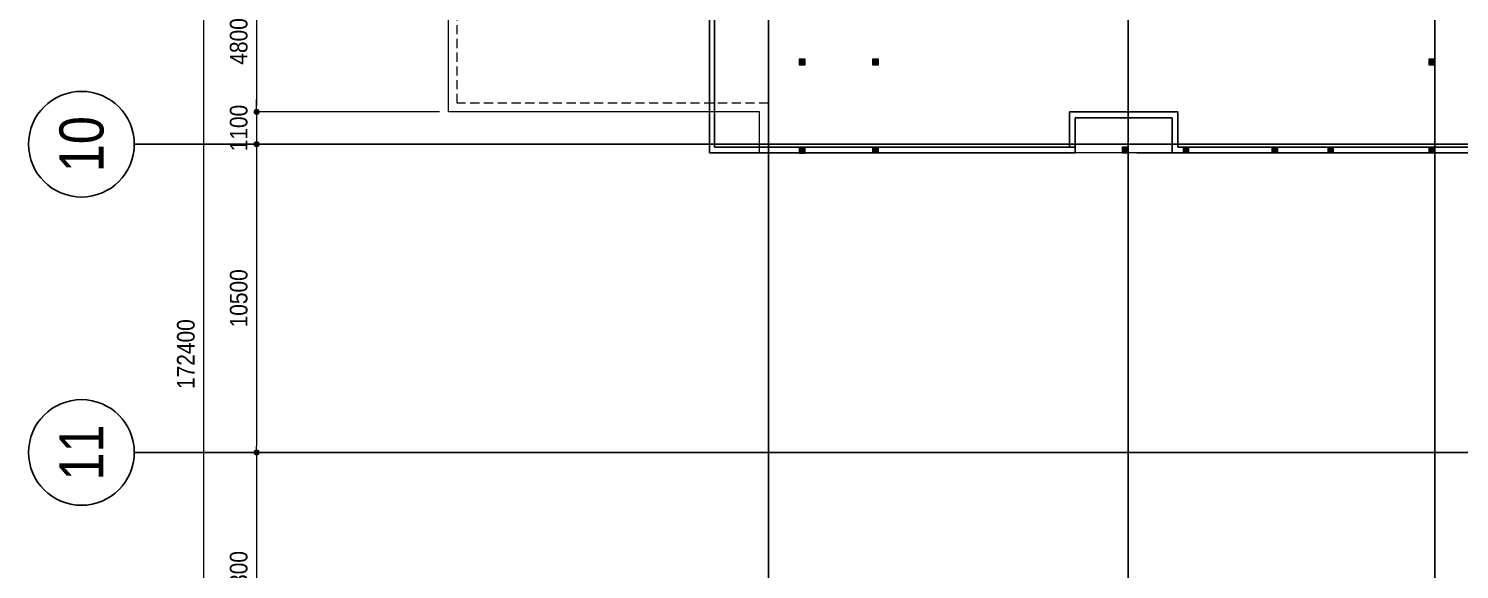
# Model space of a CAD drawing. Header units: millimetres. Extents: x -25197 to 555828, y -17247 to 174153.
# Drawn here: x 368139 to 416872, y 69868 to 88286 of the extents above; entities that cross this region are included whole.
import ezdxf
from ezdxf.enums import TextEntityAlignment as Align

# ---------------------------------------------------------------- set-up
doc = ezdxf.new("R2010")
doc.units = ezdxf.units.MM
doc.header["$LTSCALE"] = 250
for name, pattern in [('CHG_XX_Cot_Tang 1$0$CENTER', [20.2, 12.7, -2.5, 2.5, -2.5]), ('CHG_XX_Cot_Tang 1$0$CENTER2', [28.575, 19.05, -3.175, 3.175, -3.175]), ('CHG_XX_Cot_Tang 1$0$HIDDEN', [0.375, 0.25, -0.125]), ('CHG_XX_Cot_Tang 1$0$MB_Luoi truc$0$HTT Hidden 21', [3, 2, -1]), ('CHG_XX_Luoi truc$0$MB_Luoi truc$0$Center101', [13, 10, -1, 1, -1])]:
    doc.linetypes.add(name, pattern=pattern)
for name, color, linetype in [("CHG_XX_Cot_Tang 1$0$'S_Concrete_Center_1", 8, 'CHG_XX_Cot_Tang 1$0$CENTER2'), ("CHG_XX_Cot_Tang 1$0$'S_General_Hatch_8", 8, 'Continuous'), ("CHG_XX_Cot_Tang 1$0$'S_Steel_ Bold", 8, 'Continuous'), ('CHG_XX_Cot_Tang 1$0$Vach VH3', 3, 'Continuous'), ('CHG_XX_Luoi truc$0$Grid', 34, 'Continuous'), ('CHG_XX_Luoi truc$0$Grid Line', 8, 'CHG_XX_Luoi truc$0$MB_Luoi truc$0$Center101')]:
    doc.layers.add(name, color=color, linetype=linetype)
for name, color, linetype, lineweight in [("CHG_XX_Cot_Tang 1$0$'S_Steel_Cont_2 Normal", 2, 'Continuous', 25), ("CHG_XX_Cot_Tang 1$0$'S_Steel_Cont_2 Normal_Plate", 150, 'Continuous', 15), ('CHG_XX_Cot_Tang 1$0$Cot thep', 51, 'Continuous', 15), ('CHG_XX_Cot_Tang 1$0$MB_Luoi truc$0$Dim 300', 1, 'Continuous', 5), ('CHG_XX_Cot_Tang 1$0$Net thay Tuong', 3, 'Continuous', 20), ('CHG_XX_Cot_Tang 1$0$NS-Pier', 150, 'Continuous', 9), ('CHG_XX_Cot_Tang 1$0$S_Concrete_Cont_2 Normal', 2, 'Continuous', 13), ('Net cat Tuong', 4, 'Continuous', 9)]:
    doc.layers.add(name, color=color, linetype=linetype, lineweight=lineweight)
doc.styles.add('CHG_XX_Cot_Tang 1$0$MB_Luoi truc$0$Arial_C', font='arial.ttf', dxfattribs={"width": 0.85})
doc.styles.add('CHG_XX_Luoi truc$0$MB_Luoi truc$0$Grid A-F$0$VNI-HelveCB', font='VHELVCB_0.TTF')
doc.dimstyles.new('CHG_XX_Cot_Tang 1$0$MB_Luoi truc$0$Dim 300 (A1-A2)', dxfattribs={"dimscale": 300, "dimtxt": 2, "dimasz": 0.7, "dimexe": 0, "dimexo": 1, "dimgap": 1, "dimtad": 1, "dimdec": 0, "dimzin": 12, "dimdsep": 46, "dimtxsty": 'CHG_XX_Cot_Tang 1$0$MB_Luoi truc$0$Arial_C', "dimblk": 'CHG_XX_Cot_Tang 1$0$MB_Luoi truc$0$_Dot', "dimcen": 1, "dimclrd": 256, "dimclre": 256, "dimclrt": 3, "dimadec": 0, "dimazin": 0, "dimtfac": 1, "dimtdec": 0, "dimtix": 1, "dimtmove": 2, "dimatfit": 3, "dimldrblk": 'CHG_XX_Cot_Tang 1$0$MB_Luoi truc$0$HTT Arrow 30', "dimfxl": 1, "dimtolj": 1, "dimtzin": 0, "dimarcsym": 0})

# ---------------------------------------------------------------- blocks, each defined once
blk = doc.blocks.new('*U2169')
at = {"layer": 'CHG_XX_Luoi truc$0$Grid Line'}
blk.add_line((0, 0), (0, 608), dxfattribs=at)
at = {"layer": 'CHG_XX_Luoi truc$0$Grid', "lineweight": -2, "style": 'CHG_XX_Luoi truc$0$MB_Luoi truc$0$Grid A-F$0$VNI-HelveCB'}
for tag, p in [('GRIDSUB', (0, 617)), ('GRID', (0, -9))]:
    blk.add_attdef(tag, text='', height=5, dxfattribs=at).set_placement(p, align=Align.MIDDLE)
blk = doc.blocks.new('*U2170')
at = {"layer": 'CHG_XX_Luoi truc$0$Grid Line'}
blk.add_line((0, 0), (0, 608), dxfattribs=at)
at = {"layer": 'CHG_XX_Luoi truc$0$Grid', "lineweight": -2, "style": 'CHG_XX_Luoi truc$0$MB_Luoi truc$0$Grid A-F$0$VNI-HelveCB'}
for tag, p in [('GRIDSUB', (0, 617)), ('GRID', (0, -9))]:
    blk.add_attdef(tag, text='', height=5, dxfattribs=at).set_placement(p, align=Align.MIDDLE)
blk = doc.blocks.new('*U2171')
at = {"layer": 'CHG_XX_Luoi truc$0$Grid', "lineweight": -2}
blk.add_line((0, 441), (0, 438), dxfattribs=at)
blk.add_circle((0, 447), 6, dxfattribs=at)
at = {"layer": 'CHG_XX_Luoi truc$0$Grid Line'}
blk.add_line((0, 0), (0, 438), dxfattribs=at)
at = {"layer": 'CHG_XX_Luoi truc$0$Grid', "lineweight": -2, "style": 'CHG_XX_Luoi truc$0$MB_Luoi truc$0$Grid A-F$0$VNI-HelveCB'}
for tag, p in [('GRIDSUB', (0, 447)), ('GRID', (0, -9))]:
    blk.add_attdef(tag, text='', height=5, dxfattribs=at).set_placement(p, align=Align.MIDDLE)
blk = doc.blocks.new('CHG_XX_Luoi truc')
at = {"layer": 'CHG_XX_Luoi truc$0$Grid', "xscale": 300, "yscale": 300, "zscale": 300}
for name, p in [('*U2170', (0, -12747)), ('*U2169', (12250, -12747)), ('*U2169', (22700, -12747))]:
    blk.add_blockref(name, p, dxfattribs=at)
at = {"layer": 'CHG_XX_Luoi truc$0$Grid'}
ref = blk.add_blockref('*U2171', (110703, 84350), dxfattribs=dict(at, xscale=300.0000000000013, yscale=300.0000000000013, zscale=300.0000000000013, rotation=90))
ref.add_attrib('GRIDSUB', '10', dxfattribs={"lineweight": -2, "height": 1500, "rotation": 90, "style": 'CHG_XX_Luoi truc$0$MB_Luoi truc$0$Grid A-F$0$VNI-HelveCB'}).set_placement((-23397, 84350), align=Align.MIDDLE)
ref = blk.add_blockref('*U2171', (110703, 73850), dxfattribs=dict(at, xscale=300.0000000000013, yscale=300.0000000000013, zscale=300.0000000000013, rotation=90))
ref.add_attrib('GRIDSUB', '11', dxfattribs={"lineweight": -2, "height": 1500, "rotation": 90, "style": 'CHG_XX_Luoi truc$0$MB_Luoi truc$0$Grid A-F$0$VNI-HelveCB'}).set_placement((-23397, 73850), align=Align.MIDDLE)
blk = doc.blocks.new('CHG_XX_Cot_Tang 1$0$MB_Luoi truc$0$_Dot')
at = {"color": 0, "linetype": 'ByBlock', "lineweight": -2}
blk.add_line((-0.5, 0), (-1, 0), dxfattribs=at)
at = {"color": 0, "linetype": 'ByBlock', "const_width": 0.5}
blk.add_lwpolyline([(-0.25, 0, 1), (0.25, 0, 1)], format="xyb", close=True, dxfattribs=at)
blk = doc.blocks.new('*D2266')
at = {"layer": 'CHG_XX_Cot_Tang 1$0$MB_Luoi truc$0$Dim 300', "lineweight": -2, "transparency": 16777216}
for p, q in [((-11200, 90250), (-17432, 90250)), ((-17432, 90040), (-17432, 85660)), ((-11200, 85450), (-17432, 85450))]:
    blk.add_line(p, q, dxfattribs=at)
at = {"layer": 'Defpoints', "color": 0, "transparency": 16777216}
for p in [(-10900, 90250), (-17432, 85450), (-10900, 85450)]:
    blk.add_point(p, dxfattribs=at)
at = {"layer": 'CHG_XX_Cot_Tang 1$0$MB_Luoi truc$0$Dim 300', "lineweight": -2, "transparency": 16777216, "xscale": 210, "yscale": 210, "zscale": 210}
for p, rotation in [((-17432, 90250), 90), ((-17432, 85450), 270)]:
    blk.add_blockref('CHG_XX_Cot_Tang 1$0$MB_Luoi truc$0$_Dot', p, dxfattribs=dict(at, rotation=rotation))
at = {"layer": 'CHG_XX_Cot_Tang 1$0$MB_Luoi truc$0$Dim 300', "color": 3, "transparency": 16777216, "insert": (-18039, 87850), "char_height": 600, "attachment_point": 5, "rotation": 90, "style": 'CHG_XX_Cot_Tang 1$0$MB_Luoi truc$0$Arial_C'}
blk.add_mtext('\\A1;4800', dxfattribs=at)
blk = doc.blocks.new('CHG_XX_Cot_Tang 1$0$MB_Luoi truc$0$HTT Arrow 30')
blk.add_hatch(color=256).paths.add_polyline_path([(-2.5, 0.375), (-2.5, -0.375), (0, 0)])
at = {"color": 0, "linetype": 'ByBlock', "lineweight": -2}
for p, q in [((0, 0), (-2.5, 0.375)), ((-2.5, -0.375), (-2.5, 0.375)), ((0, 0), (-2.5, -0.375))]:
    blk.add_line(p, q, dxfattribs=at)
blk = doc.blocks.new('*D2267')
at = {"layer": 'CHG_XX_Cot_Tang 1$0$MB_Luoi truc$0$Dim 300', "lineweight": -2, "transparency": 16777216}
for p, q in [((-17432, 85660), (-17432, 85870)), ((-11200, 85450), (-17432, 85450)), ((-17432, 85450), (-17432, 84350)), ((-11200, 84350), (-17432, 84350)), ((-17432, 84140), (-17432, 83930))]:
    blk.add_line(p, q, dxfattribs=at)
at = {"layer": 'Defpoints', "color": 0, "transparency": 16777216}
for p in [(-10900, 85450), (-17432, 84350), (-10900, 84350)]:
    blk.add_point(p, dxfattribs=at)
at = {"layer": 'CHG_XX_Cot_Tang 1$0$MB_Luoi truc$0$Dim 300', "lineweight": -2, "transparency": 16777216, "xscale": 210, "yscale": 210, "zscale": 210}
for p, rotation in [((-17432, 85450), 270), ((-17432, 84350), 90)]:
    blk.add_blockref('CHG_XX_Cot_Tang 1$0$MB_Luoi truc$0$_Dot', p, dxfattribs=dict(at, rotation=rotation))
at = {"layer": 'CHG_XX_Cot_Tang 1$0$MB_Luoi truc$0$Dim 300', "color": 3, "transparency": 16777216, "insert": (-18039, 84900), "char_height": 600, "attachment_point": 5, "rotation": 90, "style": 'CHG_XX_Cot_Tang 1$0$MB_Luoi truc$0$Arial_C'}
blk.add_mtext('\\A1;1100', dxfattribs=at)
blk = doc.blocks.new('*D2268')
at = {"layer": 'CHG_XX_Cot_Tang 1$0$MB_Luoi truc$0$Dim 300', "lineweight": -2, "transparency": 16777216}
for p, q in [((-11200, 84350), (-17432, 84350)), ((-17432, 84140), (-17432, 74060)), ((-11200, 73850), (-17432, 73850))]:
    blk.add_line(p, q, dxfattribs=at)
at = {"layer": 'Defpoints', "color": 0, "transparency": 16777216}
for p in [(-10900, 84350), (-17432, 73850), (-10900, 73850)]:
    blk.add_point(p, dxfattribs=at)
at = {"layer": 'CHG_XX_Cot_Tang 1$0$MB_Luoi truc$0$Dim 300', "lineweight": -2, "transparency": 16777216, "xscale": 210, "yscale": 210, "zscale": 210}
for p, rotation in [((-17432, 84350), 90), ((-17432, 73850), 270)]:
    blk.add_blockref('CHG_XX_Cot_Tang 1$0$MB_Luoi truc$0$_Dot', p, dxfattribs=dict(at, rotation=rotation))
at = {"layer": 'CHG_XX_Cot_Tang 1$0$MB_Luoi truc$0$Dim 300', "color": 3, "transparency": 16777216, "insert": (-18039, 79100), "char_height": 600, "attachment_point": 5, "rotation": 90, "style": 'CHG_XX_Cot_Tang 1$0$MB_Luoi truc$0$Arial_C'}
blk.add_mtext('\\A1;10500', dxfattribs=at)
blk = doc.blocks.new('*D2269')
at = {"layer": 'CHG_XX_Cot_Tang 1$0$MB_Luoi truc$0$Dim 300', "lineweight": -2, "transparency": 16777216}
for p, q in [((-11200, 73850), (-17432, 73850)), ((-17432, 73640), (-17432, 65760)), ((-11200, 65550), (-17432, 65550))]:
    blk.add_line(p, q, dxfattribs=at)
at = {"layer": 'Defpoints', "color": 0, "transparency": 16777216}
for p in [(-10900, 73850), (-17432, 65550), (-10900, 65550)]:
    blk.add_point(p, dxfattribs=at)
at = {"layer": 'CHG_XX_Cot_Tang 1$0$MB_Luoi truc$0$Dim 300', "lineweight": -2, "transparency": 16777216, "xscale": 210, "yscale": 210, "zscale": 210}
for p, rotation in [((-17432, 73850), 90), ((-17432, 65550), 270)]:
    blk.add_blockref('CHG_XX_Cot_Tang 1$0$MB_Luoi truc$0$_Dot', p, dxfattribs=dict(at, rotation=rotation))
at = {"layer": 'CHG_XX_Cot_Tang 1$0$MB_Luoi truc$0$Dim 300', "color": 3, "transparency": 16777216, "insert": (-18039, 69700), "char_height": 600, "attachment_point": 5, "rotation": 90, "style": 'CHG_XX_Cot_Tang 1$0$MB_Luoi truc$0$Arial_C'}
blk.add_mtext('\\A1;8300', dxfattribs=at)
blk = doc.blocks.new('*D2277')
at = {"layer": 'CHG_XX_Cot_Tang 1$0$MB_Luoi truc$0$Dim 300', "lineweight": -2, "transparency": 16777216}
for p, q in [((-11200, 163400), (-19232, 163400)), ((-19232, -8790), (-19232, 163190)), ((-11200, -9000), (-19232, -9000))]:
    blk.add_line(p, q, dxfattribs=at)
at = {"layer": 'Defpoints', "color": 0, "transparency": 16777216}
for p in [(-19232, 163400), (-10900, 163400), (-10900, -9000)]:
    blk.add_point(p, dxfattribs=at)
at = {"layer": 'CHG_XX_Cot_Tang 1$0$MB_Luoi truc$0$Dim 300', "lineweight": -2, "transparency": 16777216, "xscale": 210, "yscale": 210, "zscale": 210}
for p, rotation in [((-19232, 163400), 90), ((-19232, -9000), 270)]:
    blk.add_blockref('CHG_XX_Cot_Tang 1$0$MB_Luoi truc$0$_Dot', p, dxfattribs=dict(at, rotation=rotation))
at = {"layer": 'CHG_XX_Cot_Tang 1$0$MB_Luoi truc$0$Dim 300', "color": 3, "transparency": 16777216, "insert": (-19839, 77200), "char_height": 600, "attachment_point": 5, "rotation": 90, "style": 'CHG_XX_Cot_Tang 1$0$MB_Luoi truc$0$Arial_C'}
blk.add_mtext('\\A1;172400', dxfattribs=at)
blk = doc.blocks.new('*U2301')
at = {"layer": "CHG_XX_Cot_Tang 1$0$'S_Steel_ Bold", "linetype": 'CHG_XX_Cot_Tang 1$0$CENTER', "ltscale": 0.05}
for p, q in [((-13, 0), (13, 0)), ((0, 13), (0, -13))]:
    blk.add_line(p, q, dxfattribs=at)
at = {"layer": "CHG_XX_Cot_Tang 1$0$'S_Steel_ Bold", "color": 1}
blk.add_circle((0, 0), 7, dxfattribs=at)
blk = doc.blocks.new('CHG_XX_Cot_Tang 1$0$A$C42BB3C5E')
at = {"color": 8, "linetype": 'CHG_XX_Cot_Tang 1$0$MB_Luoi truc$0$HTT Hidden 21'}
blk.add_lwpolyline([(-75, -113), (125, -113), (125, 87), (-75, 87)], close=True, dxfattribs=at)
at = {"layer": "CHG_XX_Cot_Tang 1$0$'S_Concrete_Center_1"}
for p, q in [((25, 63), (25, -88)), ((125, -13), (-83, -13))]:
    blk.add_line(p, q, dxfattribs=at)
at = {"layer": "CHG_XX_Cot_Tang 1$0$'S_Steel_Cont_2 Normal"}
blk.add_lwpolyline([(-37, -15, 0.414214), (-43, -21), (-43, -50), (-50, -50), (-50, 25), (-43, 25), (-43, -4, 0.414214), (-37, -10), (87, -10, 0.414214), (93, -4), (93, 25), (100, 25), (100, -50), (93, -50), (93, -21, 0.414214), (87, -15)], format="xyb", close=True, dxfattribs=at)
at = {"layer": "CHG_XX_Cot_Tang 1$0$'S_Steel_Cont_2 Normal_Plate"}
blk.add_lwpolyline([(115, 45), (115, -70), (-65, -70), (-65, 45)], close=True, dxfattribs=at)
at = {"layer": "CHG_XX_Cot_Tang 1$0$'S_Steel_ Bold"}
for p in [(-10, 20), (60, 20)]:
    blk.add_blockref('*U2301', p, dxfattribs=at)
at = {"layer": "CHG_XX_Cot_Tang 1$0$'S_Steel_ Bold", "xscale": -1, "rotation": 180}
for p in [(-10, -45), (60, -45)]:
    blk.add_blockref('*U2301', p, dxfattribs=at)
blk = doc.blocks.new('CHG_XX_Cot_Tang 1$0$net pergola')
at = {"layer": 'CHG_XX_Cot_Tang 1$0$Net thay Tuong', "rotation": 90}
for p in [(-22279, 32625), (-20206, 32626), (-17181, 32626), (-15281, 32625)]:
    blk.add_blockref('CHG_XX_Cot_Tang 1$0$A$C42BB3C5E', p, dxfattribs=at)
blk = doc.blocks.new('CHG_XX_Cot_Tang 1$0$cot thong gio')
at = {"layer": 'CHG_XX_Cot_Tang 1$0$S_Concrete_Cont_2 Normal', "color": 3, "ltscale": 0.8}
blk.add_lwpolyline([(-100, -70), (100, -70), (100, 130), (-100, 130)], close=True, dxfattribs=at)
blk.add_solid([(-100, 130), (-100, -70), (100, 130), (100, -70)], dxfattribs=at)
blk = doc.blocks.new('CHG_XX_Cot_Tang 1')
at = {"layer": "CHG_XX_Cot_Tang 1$0$'S_General_Hatch_8", "ltscale": 0.8}
for points in [[(12549.9, 84350), (13749.9, 84350)], [(12549.9, 84050), (13749.9, 84050)]]:
    blk.add_lwpolyline(points, dxfattribs=at)
at = {"layer": 'CHG_XX_Cot_Tang 1$0$NS-Pier', "linetype": 'CHG_XX_Cot_Tang 1$0$HIDDEN', "ltscale": 5}
blk.add_line((32650, 84350), (100, 84350), dxfattribs=at)
at = {"layer": 'CHG_XX_Cot_Tang 1$0$NS-Pier', "linetype": 'Continuous', "ltscale": 5}
blk.add_line((32350, 84050), (-300, 84050), dxfattribs=at)
blk.add_lwpolyline([(-300, 85450), (-10900, 85450), (-10900, 163400), (99639.2, 163400), (106050, 158254.3), (106050, -6022), (103575.5, -9000), (32350, -9000), (32350, 84050), (-300, 84050)], close=True, dxfattribs=at)
at = {"layer": 'CHG_XX_Cot_Tang 1$0$NS-Pier', "linetype": 'CHG_XX_Cot_Tang 1$0$HIDDEN', "ltscale": 5}
blk.add_lwpolyline([(32650, 84350), (0, 84350), (0, 85750), (-10600, 85750), (-10600, 163100), (99533.7, 163100), (105750, 158110.4), (105750, -5913.6), (103434.7, -8700), (32650, -8700), (32650, 84350), (32650, -8700), (103404.7, -8700)], dxfattribs=at)
at = {"layer": 'CHG_XX_Cot_Tang 1$0$Vach VH3'}
for p, q in [((-2000.3, 150650), (-2000.3, 84050)), ((-1800.3, 150450), (-1838.1, 84250)), ((10251.1, 85450), (13950, 85450)), ((10251.1, 84249.9), (10251.1, 85450)), ((13950, 85450), (13950, 84250)), ((10451.1, 84050), (10451.1, 85250)), ((10451.1, 85250), (13750, 85250)), ((13750, 85250), (13750, 84050)), ((-2000.3, 84050), (10451.1, 84050)), ((-1838.1, 84250), (10451.1, 84250)), ((13734.6, 84050), (32350, 84050)), ((13950, 84250), (32550, 84250))]:
    blk.add_line(p, q, dxfattribs=at)
at = {"layer": 'CHG_XX_Cot_Tang 1$0$Cot thep'}
blk.add_blockref('CHG_XX_Cot_Tang 1$0$net pergola', (34418.2, 51500), dxfattribs=at)
at = {"layer": 'CHG_XX_Cot_Tang 1$0$NS-Pier'}
blk.add_blockref('CHG_XX_Luoi truc', (0, 0), dxfattribs=at)
at = {"layer": 'CHG_XX_Cot_Tang 1$0$S_Concrete_Cont_2 Normal'}
for p in [(1150, 87119.6), (3650, 87120), (22600, 87120), (1150, 84119.6), (3650, 84120), (22600, 84120)]:
    blk.add_blockref('CHG_XX_Cot_Tang 1$0$cot thong gio', p, dxfattribs=at)
at = {"layer": 'CHG_XX_Cot_Tang 1$0$MB_Luoi truc$0$Dim 300'}
for base, p1, p2, picture, middle in [((-19232.2, 163400), (-10900, -9000), (-10900, 163400), '*D2277', (-19838.5, 77200)), ((-17432.2, 85450), (-10900, 90250), (-10900, 85450), '*D2266', (-18038.5, 87850)), ((-17432.2, 84350), (-10900, 85450), (-10900, 84350), '*D2267', (-18038.5, 84900)), ((-17432.2, 73850), (-10900, 84350), (-10900, 73850), '*D2268', (-18038.5, 79100)), ((-17432.2, 65550), (-10900, 73850), (-10900, 65550), '*D2269', (-18038.7, 69700))]:
    dim = blk.add_linear_dim(base=base, p1=p1, p2=p2, angle=90, dimstyle='CHG_XX_Cot_Tang 1$0$MB_Luoi truc$0$Dim 300 (A1-A2)', dxfattribs=at)
    dim.commit()
    dim.dimension.update_dxf_attribs({"geometry": picture, "text_midpoint": middle})

msp = doc.modelspace()

# ---------------------------------------------------------------- block references
at = {"layer": 'Net cat Tuong'}
for name in ['CHG_XX_Luoi truc', 'CHG_XX_Cot_Tang 1', 'CHG_XX_Cot_Tang 1']:
    msp.add_blockref(name, (393336.05606, 0), dxfattribs=at)

doc.saveas('drawing.dxf')
